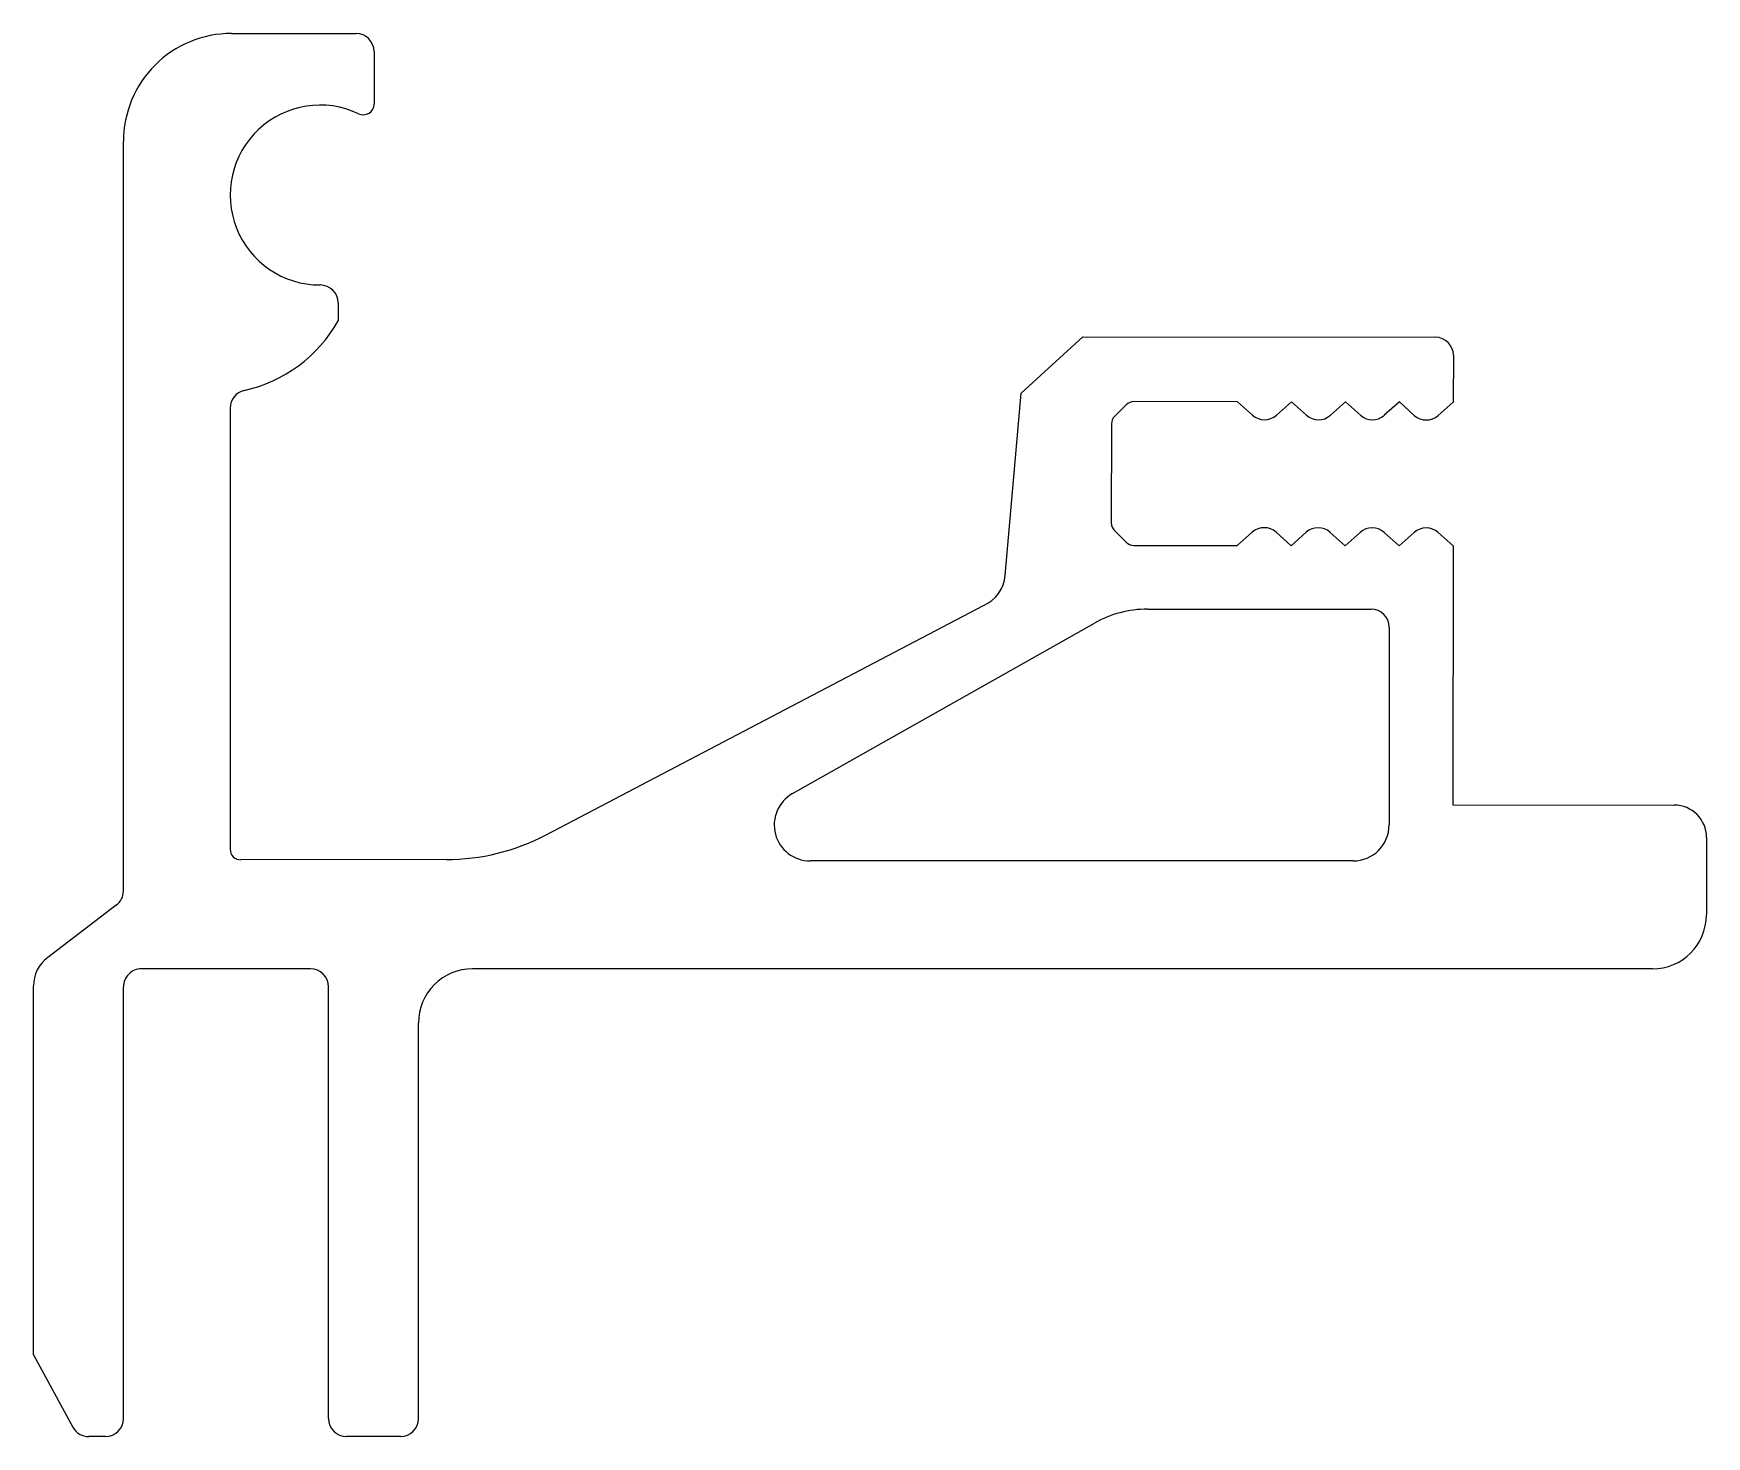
# Model space of a CAD drawing. Extents: x 906.7 to 953.2, y 405.1 to 444.1.
import ezdxf

# ---------------------------------------------------------------- set-up
doc = ezdxf.new("R2010")
doc.units = 0
doc.layers.get('0').update_dxf_attribs({"linetype": 'CONTINUOUS'})

msp = doc.modelspace()

# ---------------------------------------------------------------- linework, layer by layer
at = {"color": 7}
for p, q in [((912.182, 444.13), (915.648, 444.13)), ((916.148, 443.63), (916.148, 442.169)), ((909.182, 420.294), (909.182, 441.13)), ((915.148, 436.639), (915.148, 436.139)), ((934.129, 434.133), (935.846, 435.701)), ((935.846, 435.701), (945.646, 435.686)), ((946.146, 435.186), (946.144, 433.886)), ((933.69, 429.068), (934.129, 434.133)), ((940.144, 433.894), (937.268, 433.899)), ((940.56, 433.521), (940.144, 433.894)), ((941.644, 433.892), (941.226, 433.52)), ((942.06, 433.519), (941.644, 433.892)), ((943.144, 433.89), (942.726, 433.518)), ((943.56, 433.517), (943.144, 433.89)), ((944.644, 433.888), (944.226, 433.516)), ((945.06, 433.515), (944.644, 433.888)), ((946.144, 433.886), (945.726, 433.514)), ((912.148, 433.718), (912.148, 421.458)), ((937.056, 433.811), (936.731, 433.487)), ((936.643, 433.275), (936.639, 430.524)), ((936.726, 430.312), (937.05, 429.987)), ((940.138, 429.894), (940.555, 430.266)), ((941.222, 430.266), (941.638, 429.892)), ((941.638, 429.892), (942.055, 430.264)), ((942.722, 430.263), (943.138, 429.89)), ((943.138, 429.89), (943.555, 430.262)), ((944.222, 430.261), (944.638, 429.888)), ((944.638, 429.888), (945.055, 430.26)), ((945.722, 430.259), (946.138, 429.886)), ((937.262, 429.899), (940.138, 429.894)), ((946.138, 429.886), (946.127, 422.691)), ((920.928, 421.854), (933.082, 428.233)), ((937.645, 428.129), (943.859, 428.129)), ((927.778, 423), (936.169, 427.741)), ((944.359, 427.629), (944.359, 422.129)), ((946.127, 422.691), (952.283, 422.682)), ((953.182, 421.781), (953.179, 419.627)), ((918.149, 421.167), (912.449, 421.159)), ((943.359, 421.129), (928.27, 421.129)), ((908.984, 419.896), (907.077, 418.449)), ((914.382, 418.129), (909.682, 418.129)), ((951.679, 418.129), (918.882, 418.129)), ((906.682, 407.399), (906.682, 417.653)), ((909.182, 405.629), (909.182, 417.629)), ((914.882, 405.629), (914.882, 417.629)), ((917.382, 405.629), (917.382, 416.629)), ((906.682, 407.399), (907.779, 405.39)), ((908.682, 405.129), (908.218, 405.129)), ((916.882, 405.129), (915.382, 405.129))]:
    msp.add_line(p, q, dxfattribs=at)
for centre, radius, start, end in [((912.182, 441.13), 3, 90.0001, 180.0001), ((915.648, 443.63), 0.5, 0.0005, 90.0001), ((914.648, 439.639), 2.5, 64.6228, 270.0001), ((915.848, 442.169), 0.3, 244.6231, 0.0001), ((914.648, 436.639), 0.5, 0.0001, 90.0001), ((911.668, 438.11), 4, 282.5885, 330.4782), ((945.646, 435.186), 0.5, 359.9157, 89.9157), ((912.648, 433.718), 0.5, 102.5874, 180.0001), ((937.267, 433.599), 0.3, 89.9157, 134.9157), ((936.943, 433.275), 0.3, 134.9157, 179.9157), ((940.894, 433.893), 0.5, 228.1054, 311.726), ((942.394, 433.891), 0.5, 228.1054, 311.726), ((943.894, 433.889), 0.5, 228.1054, 311.726), ((945.394, 433.887), 0.5, 228.1054, 311.726), ((936.939, 430.523), 0.3, 179.9157, 224.9157), ((940.888, 429.893), 0.5, 48.1054, 131.726), ((942.388, 429.891), 0.5, 48.1054, 131.726), ((943.888, 429.889), 0.5, 48.1054, 131.726), ((945.388, 429.887), 0.5, 48.1054, 131.726), ((937.262, 430.199), 0.3, 224.9157, 269.9157), ((932.694, 429.155), 1, 292.8316, 355.0491), ((937.645, 425.129), 3, 90.0001, 119.4694), ((943.859, 427.629), 0.5, 0.0001, 90.0001), ((928.27, 422.129), 1, 119.4694, 270.0001), ((952.282, 421.782), 0.9, 359.9157, 89.9157), ((918.14, 427.167), 6, 270.0844, 297.6931), ((943.359, 422.129), 1, 270.0001, 0.0001), ((912.448, 421.459), 0.3, 180.0844, 270.0844), ((908.682, 420.294), 0.5, 307.1829, 0.0001), ((951.679, 419.629), 1.5, 270.0001, 359.9162), ((907.682, 417.653), 1, 127.1829, 180.0001), ((909.682, 417.629), 0.5, 90.0001, 180.0001), ((914.382, 417.629), 0.5, 0.0001, 90.0001), ((918.882, 416.629), 1.5, 90, 180.0001), ((908.682, 405.629), 0.5, 270.0001, 0.0001), ((915.382, 405.629), 0.5, 180.0001, 270.0001), ((916.882, 405.629), 0.5, 270.0001, 0.0001), ((908.218, 405.629), 0.5, 208.6459, 270.0001)]:
    msp.add_arc(centre, radius, start, end, dxfattribs=at)

doc.saveas('drawing.dxf')
